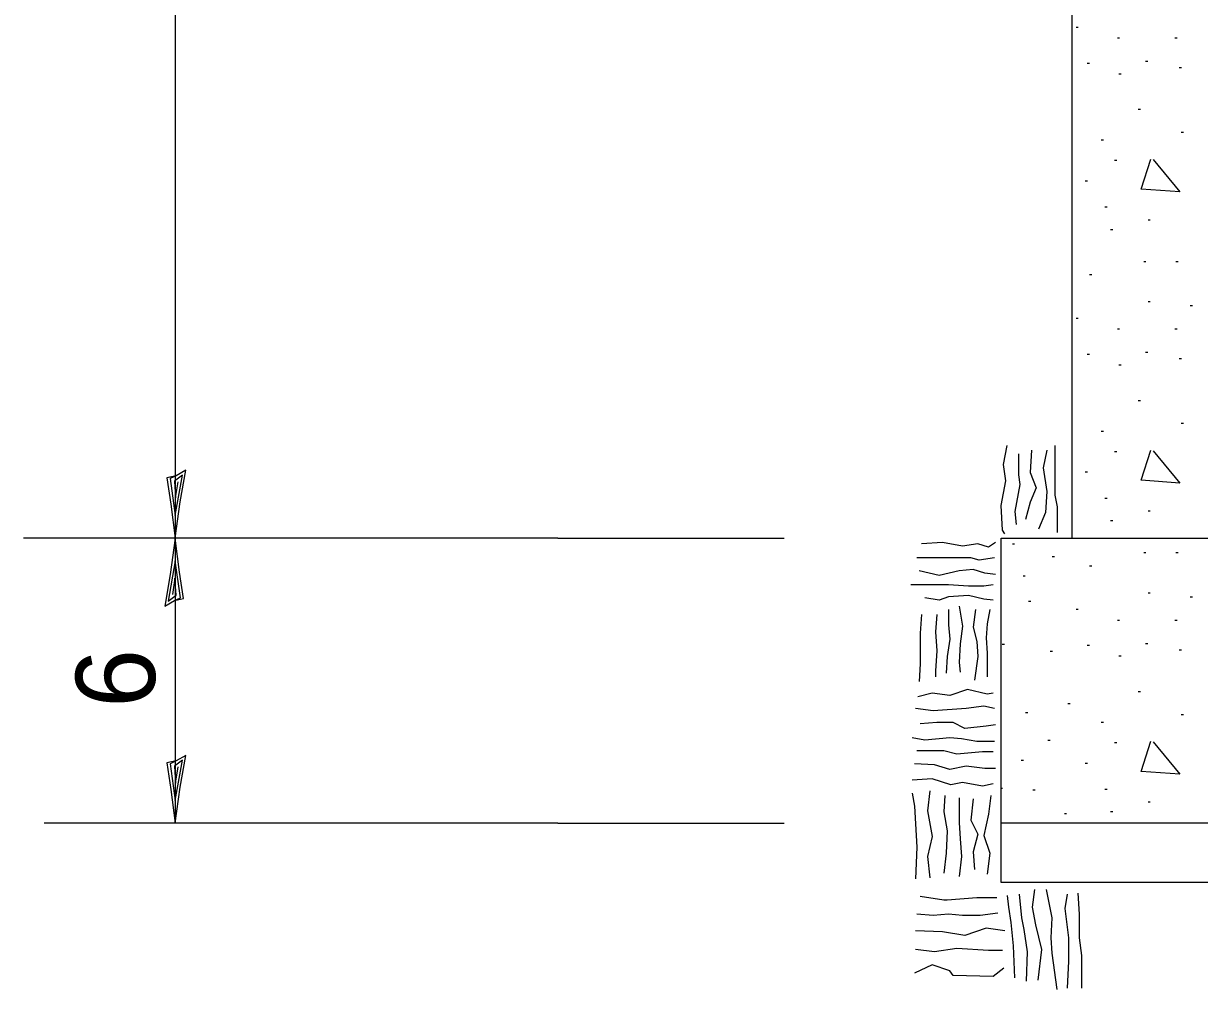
# Model space of a CAD drawing. Extents: x 0 to 2.83, y -0.12 to 1.83.
# Drawn here: x 1.9142 to 2.0875, y 0.7664 to 0.9088 of the extents above; entities that cross this region are included whole.
import ezdxf

# ---------------------------------------------------------------- set-up
doc = ezdxf.new("R2010")
doc.units = 0
doc.layers.add('RD_Pr_Roadway_Dimensions', color=7, linetype='Continuous')
doc.layers.add('SH_General_Details', color=7, linetype='Continuous')

msp = doc.modelspace()

# ---------------------------------------------------------------- linework, layer by layer
at = {"layer": 'RD_Pr_Roadway_Dimensions'}
for p, q in [((1.93659, 1.00941), (1.93659, 0.83295)), ((1.99296, 0.83295), (1.91424, 0.83295)), ((1.93659, 0.83295), (1.93659, 0.79095)), ((1.99296, 0.83295), (2.00963, 0.83295)), ((1.99296, 0.79095), (1.91726, 0.79095)), ((1.99296, 0.79095), (2.00963, 0.79095))]:
    msp.add_line(p, q, dxfattribs=at)
for points in [[(1.93673, 0.84213), (1.93536, 0.84183), (1.93595, 0.83794), (1.93659, 0.83295), (1.93733, 0.83828), (1.93815, 0.84295), (1.93673, 0.84213), (1.93582, 0.84172), (1.9366, 0.83631), (1.93764, 0.84223), (1.93648, 0.84135), (1.93663, 0.83887), (1.937, 0.84126)], [(1.93646, 0.82377), (1.93783, 0.82408), (1.93724, 0.82796), (1.93659, 0.83295), (1.93586, 0.82762), (1.93504, 0.82295), (1.93646, 0.82377), (1.93737, 0.82418), (1.93659, 0.8296), (1.93555, 0.82368), (1.93671, 0.82455), (1.93655, 0.82704), (1.93619, 0.82464)], [(1.93673, 0.80013), (1.93536, 0.79983), (1.93595, 0.79594), (1.93659, 0.79095), (1.93733, 0.79628), (1.93815, 0.80095), (1.93673, 0.80013), (1.93582, 0.79972), (1.9366, 0.79431), (1.93764, 0.80023), (1.93648, 0.79935), (1.93663, 0.79687), (1.937, 0.79926)]]:
    msp.add_lwpolyline(points, dxfattribs=at)
at = {"layer": 'SH_General_Details'}
for p, q in [((2.06875, 0.83295), (2.06875, 0.98788)), ((2.06931, 0.90826), (2.06964, 0.90826)), ((2.0754, 0.90668), (2.07573, 0.90668)), ((2.08385, 0.90668), (2.08418, 0.90668)), ((2.07095, 0.90296), (2.07129, 0.90296)), ((2.07955, 0.90324), (2.07989, 0.90324)), ((2.07561, 0.90138), (2.07594, 0.90138)), ((2.0845, 0.90231), (2.08483, 0.90231)), ((2.07848, 0.89615), (2.07881, 0.89615)), ((2.08478, 0.89278), (2.08512, 0.89278)), ((2.07303, 0.89164), (2.07336, 0.89164)), ((2.07497, 0.88863), (2.0753, 0.88863)), ((2.07067, 0.88562), (2.071, 0.88562)), ((2.07353, 0.88175), (2.07387, 0.88175)), ((2.07439, 0.87845), (2.07473, 0.87845)), ((2.07991, 0.87988), (2.08024, 0.87988)), ((2.07927, 0.87372), (2.0796, 0.87372)), ((2.08399, 0.87372), (2.08433, 0.87372)), ((2.07131, 0.87179), (2.07164, 0.87179)), ((2.07991, 0.8678), (2.08024, 0.8678)), ((2.08614, 0.86723), (2.08648, 0.86723)), ((2.06931, 0.86536), (2.06964, 0.86536)), ((2.0754, 0.86379), (2.07573, 0.86379)), ((2.08385, 0.86379), (2.08418, 0.86379)), ((2.07095, 0.86006), (2.07129, 0.86006)), ((2.07955, 0.86035), (2.07989, 0.86035)), ((2.0845, 0.85942), (2.08483, 0.85942)), ((2.07561, 0.85848), (2.07594, 0.85848)), ((2.07848, 0.85325), (2.07881, 0.85325)), ((2.08478, 0.84989), (2.08512, 0.84989)), ((2.07303, 0.84874), (2.07336, 0.84874)), ((2.07497, 0.84573), (2.0753, 0.84573)), ((2.07067, 0.84272), (2.071, 0.84272)), ((2.07353, 0.83885), (2.07387, 0.83885)), ((2.07991, 0.83699), (2.08024, 0.83699)), ((2.07439, 0.83555), (2.07473, 0.83555)), ((2.00963, 0.83295), (2.02629, 0.83295)), ((2.05826, 0.79095), (2.05826, 0.83295)), ((2.05826, 0.83295), (2.06875, 0.83295)), ((2.05992, 0.83211), (2.06025, 0.83211)), ((2.06875, 0.83295), (2.32075, 0.83295)), ((2.06579, 0.83025), (2.06613, 0.83025)), ((2.07927, 0.83083), (2.0796, 0.83083)), ((2.08399, 0.83083), (2.08433, 0.83083)), ((2.07131, 0.82889), (2.07164, 0.82889)), ((2.06149, 0.82739), (2.06183, 0.82739)), ((2.07991, 0.8249), (2.08024, 0.8249)), ((2.06228, 0.82368), (2.06262, 0.82368)), ((2.08614, 0.82433), (2.08648, 0.82433)), ((2.06931, 0.82247), (2.06964, 0.82247)), ((2.0754, 0.82089), (2.07573, 0.82089)), ((2.08385, 0.82089), (2.08418, 0.82089)), ((2.05841, 0.81731), (2.05875, 0.81731)), ((2.06551, 0.8163), (2.06584, 0.8163)), ((2.07095, 0.81716), (2.07129, 0.81716)), ((2.07955, 0.81745), (2.07989, 0.81745)), ((2.0845, 0.81652), (2.08483, 0.81652)), ((2.07561, 0.81559), (2.07594, 0.81559)), ((2.07848, 0.81036), (2.07881, 0.81036)), ((2.06809, 0.80857), (2.06842, 0.80857)), ((2.06185, 0.80728), (2.06219, 0.80728)), ((2.07303, 0.80584), (2.07336, 0.80584)), ((2.08478, 0.80699), (2.08512, 0.80699)), ((2.06515, 0.80319), (2.06548, 0.80319)), ((2.07497, 0.80283), (2.0753, 0.80283)), ((2.06121, 0.80025), (2.06154, 0.80025)), ((2.07067, 0.79982), (2.071, 0.79982)), ((2.06293, 0.79588), (2.06326, 0.79588)), ((2.07353, 0.79595), (2.07387, 0.79595)), ((2.07991, 0.79409), (2.08024, 0.79409)), ((2.06759, 0.79237), (2.06792, 0.79237)), ((2.07439, 0.79266), (2.07473, 0.79266)), ((2.00963, 0.79095), (2.02629, 0.79095)), ((2.37368, 0.79095), (2.05826, 0.79095)), ((2.05826, 0.78223), (2.05826, 0.79095)), ((2.37368, 0.78223), (2.05826, 0.78223))]:
    msp.add_line(p, q, dxfattribs=at)
for points in [[(2.08066, 0.88873), (2.08458, 0.88397), (2.07891, 0.88439), (2.08032, 0.88881)], [(2.05909, 0.84659), (2.05857, 0.84382), (2.05892, 0.84139), (2.05823, 0.83776), (2.0584, 0.83412), (2.05875, 0.8336)], [(2.06273, 0.8459), (2.06256, 0.84261), (2.06342, 0.84035), (2.06256, 0.83827), (2.06186, 0.83568)], [(2.06498, 0.8459), (2.06446, 0.8433), (2.06498, 0.83983), (2.06481, 0.83672), (2.06377, 0.83429)], [(2.0662, 0.84659), (2.0662, 0.8459), (2.0662, 0.84174), (2.0662, 0.83931), (2.06654, 0.83758), (2.06654, 0.83377)], [(2.08066, 0.84583), (2.08458, 0.84107), (2.07891, 0.84149), (2.08032, 0.84591)], [(2.06083, 0.84538), (2.06083, 0.84226), (2.061, 0.84087), (2.06031, 0.83689), (2.06048, 0.83498)], [(2.05745, 0.83229), (2.05641, 0.8316), (2.05485, 0.83212), (2.05259, 0.83177), (2.04965, 0.83229), (2.04653, 0.83212)], [(2.05727, 0.83004), (2.05502, 0.82969), (2.05381, 0.83004), (2.0519, 0.83004), (2.04826, 0.83004), (2.04584, 0.83004)], [(2.05745, 0.82762), (2.05589, 0.82779), (2.05415, 0.82831), (2.05207, 0.82814), (2.04913, 0.82744), (2.04618, 0.82814)], [(2.0571, 0.82606), (2.05571, 0.82588), (2.05346, 0.82588), (2.05051, 0.82606), (2.0474, 0.82606), (2.04497, 0.82606)], [(2.0571, 0.8238), (2.05571, 0.82398), (2.05346, 0.8245), (2.05051, 0.82432), (2.04913, 0.8238), (2.04705, 0.82415)], [(2.04653, 0.82172), (2.04636, 0.81895), (2.04636, 0.81739), (2.04636, 0.81445), (2.04618, 0.81185)], [(2.04878, 0.82172), (2.04861, 0.81913), (2.04878, 0.81635), (2.04861, 0.81341), (2.04861, 0.81254)], [(2.05051, 0.82242), (2.05051, 0.82016), (2.05069, 0.81809), (2.05034, 0.81549), (2.05017, 0.81306)], [(2.05207, 0.82294), (2.05259, 0.81999), (2.05225, 0.81739), (2.05207, 0.81462), (2.05225, 0.81323)], [(2.0545, 0.82242), (2.05415, 0.81982), (2.05467, 0.81774), (2.05485, 0.81549), (2.05433, 0.81202)], [(2.05658, 0.82242), (2.05623, 0.82034), (2.05606, 0.81826), (2.05623, 0.81601), (2.05623, 0.81254)], [(2.0571, 0.81011), (2.05623, 0.80994), (2.05329, 0.81063), (2.05069, 0.80977), (2.04809, 0.81011), (2.04601, 0.80959)], [(2.05727, 0.80786), (2.05571, 0.80821), (2.05311, 0.80786), (2.04826, 0.80752), (2.04566, 0.80786)], [(2.05745, 0.80544), (2.05606, 0.80526), (2.05294, 0.80492), (2.05121, 0.80578), (2.04878, 0.80578), (2.04636, 0.80561)], [(2.05727, 0.80301), (2.05467, 0.80301), (2.05242, 0.80336), (2.05069, 0.80353), (2.04705, 0.80318), (2.04514, 0.80353)], [(2.08066, 0.80293), (2.08458, 0.79818), (2.07891, 0.79859), (2.08032, 0.80302)], [(2.0571, 0.80145), (2.05554, 0.80145), (2.05173, 0.8011), (2.04982, 0.80162), (2.04584, 0.80162)], [(2.05745, 0.79902), (2.05589, 0.79902), (2.05311, 0.79937), (2.05069, 0.79885), (2.04844, 0.79954), (2.04549, 0.79972)], [(2.0571, 0.79677), (2.05554, 0.79643), (2.05259, 0.79695), (2.05086, 0.7966), (2.04809, 0.79747), (2.04514, 0.79729)], [(2.04514, 0.79539), (2.04549, 0.79348), (2.04566, 0.79088), (2.04584, 0.78742), (2.04566, 0.78274)], [(2.04774, 0.79573), (2.0474, 0.79279), (2.04809, 0.78897), (2.0474, 0.78603), (2.04774, 0.78291)], [(2.05826, 0.7961), (2.05846, 0.7961)], [(2.04999, 0.79504), (2.04982, 0.79261), (2.05034, 0.78984), (2.05017, 0.78655), (2.04982, 0.7836)], [(2.05207, 0.79469), (2.05207, 0.79105), (2.05225, 0.78863), (2.05242, 0.78603), (2.05207, 0.78308)], [(2.05415, 0.79452), (2.05381, 0.7914), (2.05485, 0.78932), (2.05415, 0.78672), (2.05433, 0.78412)], [(2.05675, 0.79504), (2.05641, 0.79227), (2.05571, 0.78915), (2.05658, 0.78655), (2.05623, 0.78343)], [(2.05762, 0.77996), (2.05658, 0.77996), (2.05467, 0.77996), (2.05034, 0.77962), (2.04982, 0.77962), (2.04636, 0.78014)], [(2.05918, 0.78031), (2.05935, 0.77858), (2.0597, 0.77633), (2.06004, 0.77286), (2.06022, 0.76818)], [(2.06091, 0.78048), (2.06126, 0.77702), (2.0616, 0.77529), (2.06212, 0.77199), (2.06195, 0.76766)], [(2.06316, 0.78118), (2.06282, 0.77858), (2.06334, 0.77598), (2.0642, 0.77234), (2.06368, 0.76783)], [(2.0649, 0.78118), (2.06576, 0.77702), (2.06559, 0.77407), (2.06576, 0.77182), (2.06646, 0.76645)], [(2.06802, 0.78048), (2.06767, 0.7784), (2.06819, 0.77407), (2.06819, 0.77061), (2.06802, 0.76662)], [(2.06957, 0.78066), (2.06975, 0.77754), (2.06975, 0.77407), (2.07009, 0.77147), (2.07009, 0.76662)], [(2.05779, 0.77771), (2.05519, 0.77737), (2.05259, 0.77737), (2.05051, 0.77754), (2.04826, 0.77737), (2.04584, 0.77754)], [(2.05883, 0.77511), (2.05606, 0.77546), (2.05294, 0.77442), (2.04965, 0.77494), (2.04566, 0.77511)], [(2.05849, 0.77217), (2.05641, 0.77217), (2.05173, 0.77251), (2.04844, 0.77199), (2.04566, 0.77234)], [(2.05866, 0.76957), (2.0571, 0.76835), (2.05121, 0.76853), (2.05069, 0.76922), (2.04809, 0.77009), (2.04549, 0.76887)]]:
    msp.add_lwpolyline(points, dxfattribs=at)

# ---------------------------------------------------------------- texts
at = {"layer": 'RD_Pr_Roadway_Dimensions'}
msp.add_text('6', height=0.01167, rotation=90, dxfattribs=at).set_placement((1.93361, 0.80795))

doc.saveas('drawing.dxf')
